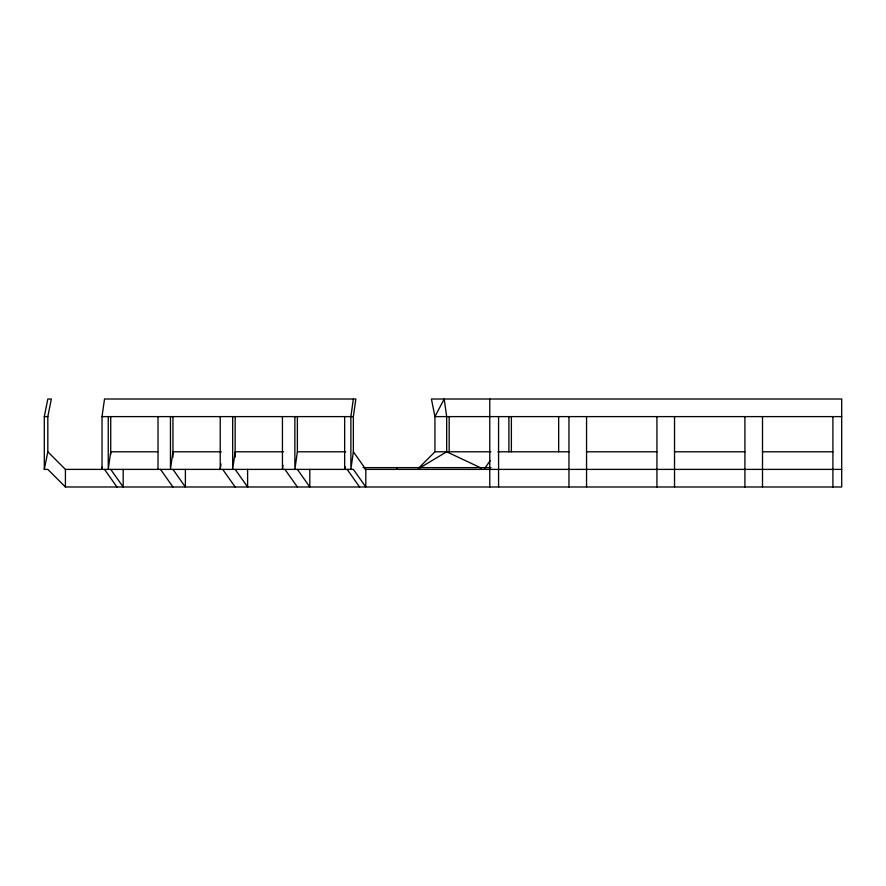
<?xml version="1.0" encoding="UTF-8"?>
<svg xmlns="http://www.w3.org/2000/svg" width="886" height="886" viewBox="0 0 886 886"><rect width="100%" height="100%" fill="white"/><g stroke="black" fill="none" stroke-linecap="round" stroke-linejoin="round"><path stroke-width="1.33" d="M102.411 466.689L102.023 469.392L102.023 416.608L104.515 399.01L355.851 399.01L353.359 416.608L353.359 451.794L350.878 469.392L350.878 416.608L353.359 399.01M220.991 463.976L220.226 469.392L220.226 416.608M283.011 465.338L282.435 469.392L282.435 416.608M297.375 416.608L297.375 451.794L294.883 469.392L294.883 416.608M345.031 466.689L344.654 469.392L344.654 416.608M44.3 469.392L44.3 416.608L47.822 399.01L51.344 399.01L47.822 416.608L47.822 451.794L44.3 469.392L47.822 469.392L65.42 486.99L841.7 486.99L841.7 399.01L431.416 399.01L434.937 416.608L434.937 451.794L418.325 468.417M484.786 468.295L490.224 460.598M419.687 467.985L446.677 451.794L481.519 468.218M44.3 416.608L47.822 416.608M102.023 416.608L353.359 416.608M841.7 416.608L434.937 416.608L444.196 399.01L446.677 416.608L446.677 451.794M157.741 451.794L110.728 451.794L108.247 469.392L108.247 416.608M221.334 451.794L172.947 451.794L170.455 469.392L170.455 416.608M283.542 451.794L235.155 451.794L232.675 469.392L232.675 416.608M297.375 451.794L345.761 451.794M434.937 451.794L490.922 451.794M497.832 451.794L568.956 451.794M586.554 451.794L656.936 451.794M674.534 451.794L744.916 451.794M762.514 451.794L832.906 451.794M363.038 467.631L490.966 467.631M47.822 451.794L65.42 469.392L353.359 469.392L365.807 486.99L365.807 469.392L353.359 451.794M365.11 469.392L841.7 469.392M347.135 469.392L359.583 486.99M297.375 469.392L309.812 486.99L309.812 469.392M284.927 469.392L297.375 486.99M235.155 469.392L247.604 486.99L247.604 469.392M222.718 469.392L235.155 486.99M172.947 469.392L185.384 486.99L185.384 469.392M160.499 469.392L172.947 486.99M110.728 469.392L123.176 486.99L123.176 469.392M104.515 469.392L116.952 486.99M832.906 416.608L832.906 486.99M762.514 416.608L762.514 486.99M744.916 416.608L744.916 486.99M674.534 416.608L674.534 486.99M656.936 416.608L656.936 486.99M586.554 416.608L586.554 486.99M568.956 416.608L568.956 486.99M558.667 416.608L558.667 451.794M511.377 416.608L511.377 451.794M508.896 416.608L508.896 451.794M498.574 416.608L498.574 486.99M489.77 399.01L489.77 486.99M449.169 416.608L449.169 451.794M396.906 467.631L396.906 469.392M235.155 416.608L235.155 457.209M172.947 416.608L172.947 457.209M158.018 416.608L158.018 469.392M110.728 416.608L110.728 454.507M65.42 469.392L65.42 486.99"/></g></svg>
